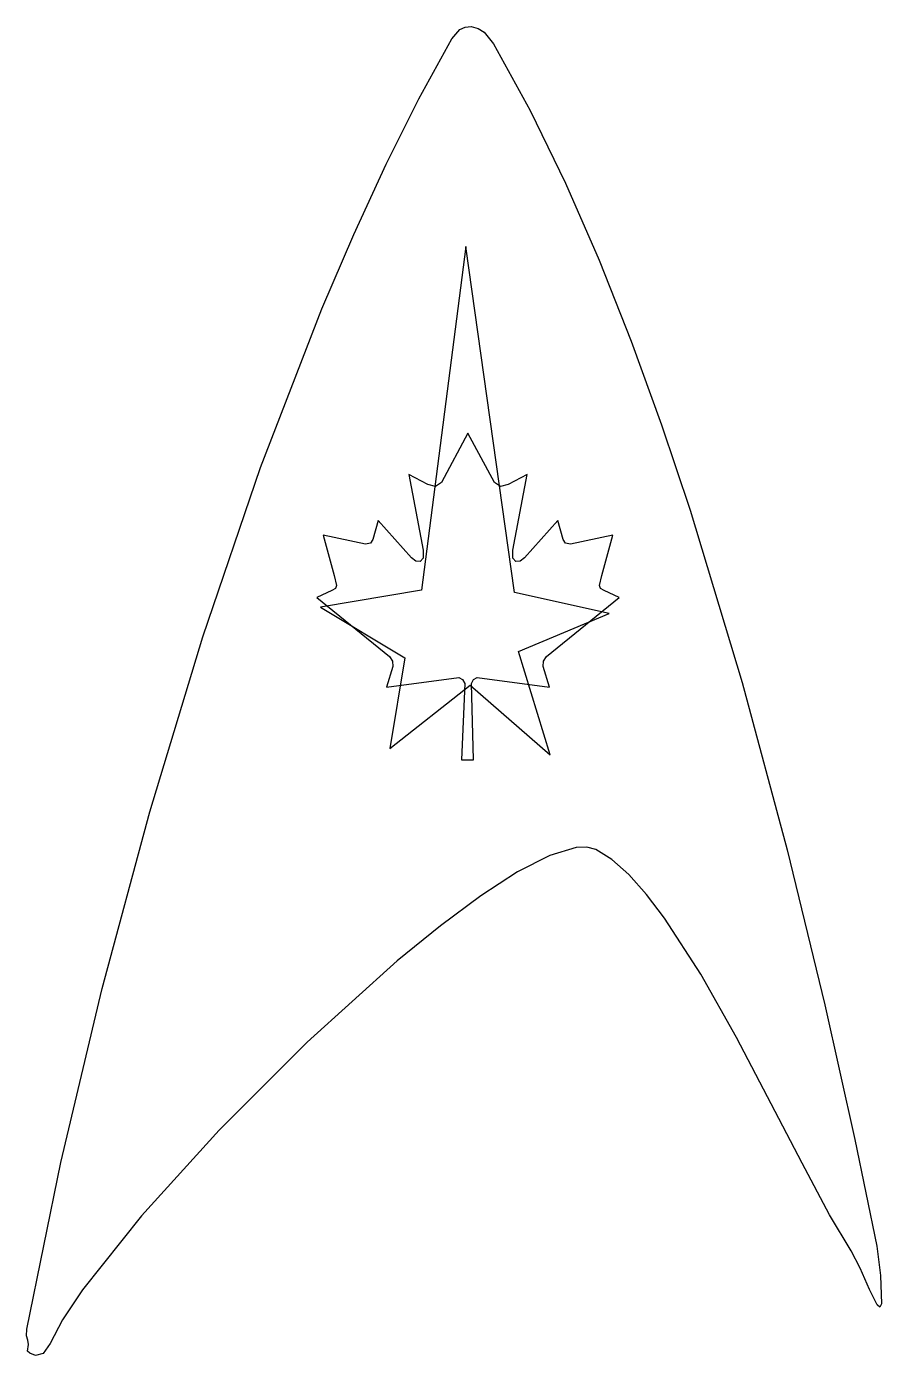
# Model space of a CAD drawing. Extents: x 11.8 to 72.7, y 3.6 to 98.2.
import ezdxf

# ---------------------------------------------------------------- set-up
doc = ezdxf.new("R2010")
doc.units = 0

msp = doc.modelspace()

# ---------------------------------------------------------------- linework, layer by layer
at = {"layer": 'Layer 1', "color": 4}
for p, q in [((42.088901, 97.336658), (42.658343, 98.007164)), ((42.658343, 98.007164), (43.023148, 98.178118)), ((43.023148, 98.178118), (43.462222, 98.213339)), ((43.462222, 98.213339), (43.968144, 98.087973)), ((43.968144, 98.087973), (44.39186, 97.822051)), ((44.39186, 97.822051), (45.05533, 96.990055)), ((39.731421, 93.061609), (42.088901, 97.336658)), ((45.05533, 96.990055), (47.66948, 92.234564)), ((37.39835, 88.410603), (39.731421, 93.061609)), ((47.66948, 92.234564), (50.173283, 87.075145)), ((35.097784, 83.422374), (37.39835, 88.410603)), ((50.173283, 87.075145), (52.564406, 81.581399)), ((32.837824, 78.135655), (35.097784, 83.422374)), ((52.564406, 81.581399), (54.840518, 75.822931)), ((28.472114, 66.821688), (32.837824, 78.135655)), ((54.840518, 75.822931), (56.999285, 69.869341)), ((56.999285, 69.869341), (59.038377, 63.790233)), ((24.36601, 54.778572), (28.472114, 66.821688)), ((59.038377, 63.790233), (62.748202, 51.533871)), ((20.5843, 42.316182), (24.36601, 54.778572)), ((62.748202, 51.533871), (65.951334, 39.610666)), ((17.191775, 29.744388), (20.5843, 42.316182)), ((50.930252, 39.77432), (49.052688, 39.215822)), ((51.692674, 39.800049), (50.930252, 39.77432)), ((52.325202, 39.643222), (51.692674, 39.800049)), ((49.052688, 39.215822), (46.766443, 38.048979)), ((53.483077, 38.936233), (52.325202, 39.643222)), ((54.691115, 37.854247), (53.483077, 38.936233)), ((65.951334, 39.610666), (68.629117, 28.577436)), ((46.766443, 38.048979), (44.145448, 36.355045)), ((55.937937, 36.446796), (54.691115, 37.854247)), ((44.145448, 36.355045), (41.263634, 34.215271)), ((57.212161, 34.763413), (55.937937, 36.446796)), ((41.263634, 34.215271), (38.194932, 31.710909)), ((59.7973, 30.766978), (57.212161, 34.763413)), ((38.194932, 31.710909), (31.792594, 25.933429)), ((62.355493, 26.2612), (59.7973, 30.766978)), ((14.253224, 17.373064), (17.191775, 29.744388)), ((68.629117, 28.577436), (70.762891, 18.991002)), ((31.792594, 25.933429), (25.529884, 19.672623)), ((67.026885, 17.306642), (62.355493, 26.2612)), ((25.529884, 19.672623), (19.998255, 13.578507)), ((70.762891, 18.991002), (72.333999, 11.408184)), ((11.833437, 5.512082), (14.253224, 17.373064)), ((68.958007, 13.650378), (67.026885, 17.306642)), ((19.998255, 13.578507), (15.789159, 8.301097)), ((70.498027, 11.0698), (68.958007, 13.650378)), ((72.333999, 11.408184), (72.585489, 9.324576)), ((71.13888, 9.838281), (70.498027, 11.0698)), ((71.805529, 8.317756), (71.13888, 9.838281)), ((72.585489, 9.324576), (72.663217, 7.301738)), ((15.789159, 8.301097), (14.36539, 6.171787)), ((72.359726, 7.231237), (71.805529, 8.317756)), ((72.55145, 7.076671), (72.359726, 7.231237)), ((72.663217, 7.301738), (72.55145, 7.076671)), ((14.36539, 6.171787), (13.494048, 4.49041)), ((11.809022, 5.017157), (11.833437, 5.512082)), ((11.892073, 4.709206), (11.809022, 5.017157)), ((11.871348, 3.933105), (11.955284, 4.407948)), ((12.03498, 3.791144), (11.871348, 3.933105)), ((11.871348, 3.933105), (11.871348, 3.933105)), ((11.955284, 4.407948), (11.892073, 4.709206)), ((12.453548, 3.634024), (12.03498, 3.791144)), ((13.494048, 4.49041), (12.986691, 3.765771)), ((12.986691, 3.765771), (12.453548, 3.634024))]:
    msp.add_line(p, q, dxfattribs=at)
at = {"layer": 'Layer 2', "color": 4}
for p, q in [((43.083923, 82.565017), (39.931442, 58.095749)), ((46.536644, 57.945632), (43.083923, 82.565017)), ((39.931442, 58.095749), (32.725769, 56.894803)), ((53.291963, 56.44445), (46.536644, 57.945632)), ((32.725769, 56.894803), (38.730496, 53.291966)), ((46.83688, 53.742322), (53.291963, 56.44445)), ((38.730496, 53.291966), (37.67967, 46.836883)), ((49.088652, 46.38653), (46.83688, 53.742322)), ((37.67967, 46.836883), (43.38416, 51.34043)), ((43.38416, 51.34043), (49.088652, 46.38653))]:
    msp.add_line(p, q, dxfattribs=at)
at = {"layer": 'Layer 3', "color": 4}
for p, q in [((43.23216, 69.264541), (41.353339, 65.759849)), ((45.111831, 65.759849), (43.23216, 69.264541)), ((40.376193, 65.627021), (39.015975, 66.331459)), ((39.015975, 66.331459), (40.029762, 60.948324)), ((47.449192, 66.331459), (46.088977, 65.627021)), ((46.435402, 60.948324), (47.449192, 66.331459)), ((40.92806, 65.470818), (40.376193, 65.627021)), ((41.353339, 65.759849), (40.92806, 65.470818)), ((45.537107, 65.470818), (45.111831, 65.759849)), ((46.088977, 65.627021), (45.537107, 65.470818)), ((36.847532, 63.047914), (36.462143, 61.698209)), ((39.221376, 60.390089), (36.847532, 63.047914)), ((49.617636, 63.047914), (47.243794, 60.390089)), ((50.003024, 61.698209), (49.617636, 63.047914)), ((35.929141, 61.379134), (32.927392, 62.010341)), ((32.927392, 62.010341), (33.715819, 59.143542)), ((36.462143, 61.698209), (36.288908, 61.455578)), ((50.176259, 61.455578), (50.003024, 61.698209)), ((53.537781, 62.010341), (50.536023, 61.379134)), ((52.749351, 59.143542), (53.537781, 62.010341)), ((36.288908, 61.455578), (35.929141, 61.379134)), ((40.029762, 60.948324), (40.040863, 60.386401)), ((46.424302, 60.386401), (46.435402, 60.948324)), ((50.536023, 61.379134), (50.176259, 61.455578)), ((39.520076, 60.159618), (39.221376, 60.390089)), ((39.832103, 60.140944), (39.520076, 60.159618)), ((40.040863, 60.386401), (39.832103, 60.140944)), ((46.633063, 60.140944), (46.424302, 60.386401)), ((46.945092, 60.159618), (46.633063, 60.140944)), ((47.243794, 60.390089), (46.945092, 60.159618)), ((33.715819, 59.143542), (33.870478, 58.432297)), ((52.594692, 58.432297), (52.749351, 59.143542)), ((33.54543, 58.073293), (32.475509, 57.57037)), ((33.794418, 58.221793), (33.54543, 58.073293)), ((33.870478, 58.432297), (33.794418, 58.221793)), ((52.670752, 58.221793), (52.594692, 58.432297)), ((52.919743, 58.073293), (52.670752, 58.221793)), ((53.989661, 57.57037), (52.919743, 58.073293)), ((32.475509, 57.57037), (37.642828, 53.372554)), ((48.822339, 53.372554), (53.989661, 57.57037)), ((37.642828, 53.372554), (37.864355, 53.05853)), ((37.864355, 53.05853), (37.877877, 52.669573)), ((48.587293, 52.669573), (48.600819, 53.05853)), ((48.600819, 53.05853), (48.822339, 53.372554)), ((37.877877, 52.669573), (37.425627, 51.185236)), ((49.039543, 51.185236), (48.587293, 52.669573)), ((37.425627, 51.185236), (42.579078, 51.889)), ((42.579078, 51.889), (42.847984, 51.751232)), ((42.998223, 51.464272), (42.762483, 46.026259)), ((42.847984, 51.751232), (42.998223, 51.464272)), ((43.491362, 51.452605), (43.629374, 51.745396)), ((43.627534, 46.026259), (43.491362, 51.452605)), ((43.629374, 51.745396), (43.886092, 51.889)), ((43.886092, 51.889), (49.039543, 51.185236)), ((42.762483, 46.026259), (43.627534, 46.026259))]:
    msp.add_line(p, q, dxfattribs=at)

doc.saveas('drawing.dxf')
